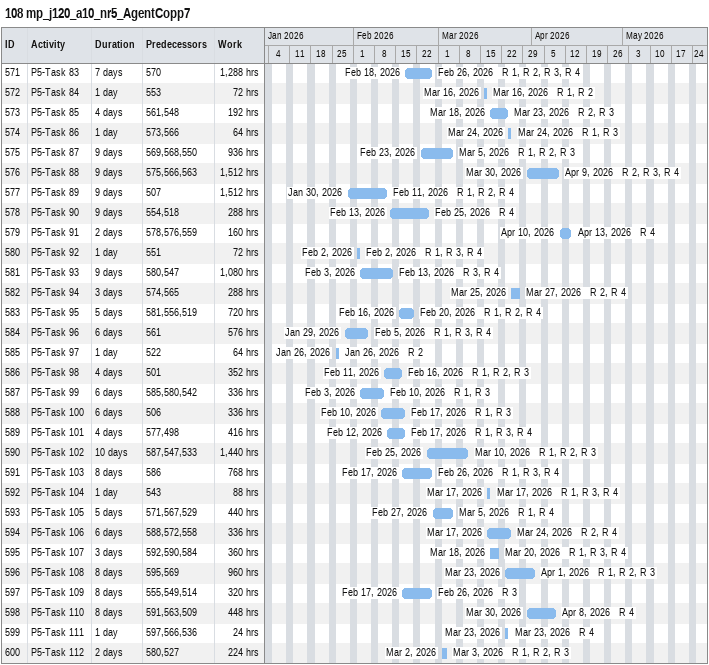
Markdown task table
108 mp_j120_a10_nr5_AgentCopp7

| ID | Task | Duration | Start | Finish | Predecessors | Resources | Work (h) |
|---|---|---|---|---|---|---|---|
| 571 | P5-Task 83 | 7d | 2026-02-18 | 2026-02-26 | 570 | R 1, R 2, R 3, R 4 | 1288 |
| 572 | P5-Task 84 | 1d | 2026-03-16 | 2026-03-16 | 553 | R 1, R 2 | 72 |
| 573 | P5-Task 85 | 4d | 2026-03-18 | 2026-03-23 | 561, 548 | R 2, R 3 | 192 |
| 574 | P5-Task 86 | 1d | 2026-03-24 | 2026-03-24 | 573, 566 | R 1, R 3 | 64 |
| 575 | P5-Task 87 | 9d | 2026-02-23 | 2026-03-05 | 569, 568, 550 | R 1, R 2, R 3 | 936 |
| 576 | P5-Task 88 | 9d | 2026-03-30 | 2026-04-09 | 575, 566, 563 | R 2, R 3, R 4 | 1512 |
| 577 | P5-Task 89 | 9d | 2026-01-30 | 2026-02-11 | 507 | R 1, R 2, R 4 | 1512 |
| 578 | P5-Task 90 | 9d | 2026-02-13 | 2026-02-25 | 554, 518 | R 4 | 288 |
| 579 | P5-Task 91 | 2d | 2026-04-10 | 2026-04-13 | 578, 576, 559 | R 4 | 160 |
| 580 | P5-Task 92 | 1d | 2026-02-02 | 2026-02-02 | 551 | R 1, R 3, R 4 | 72 |
| 581 | P5-Task 93 | 9d | 2026-02-03 | 2026-02-13 | 580, 547 | R 3, R 4 | 1080 |
| 582 | P5-Task 94 | 3d | 2026-03-25 | 2026-03-27 | 574, 565 | R 2, R 4 | 288 |
| 583 | P5-Task 95 | 5d | 2026-02-16 | 2026-02-20 | 581, 556, 519 | R 1, R 2, R 4 | 720 |
| 584 | P5-Task 96 | 6d | 2026-01-29 | 2026-02-05 | 561 | R 1, R 3, R 4 | 576 |
| 585 | P5-Task 97 | 1d | 2026-01-26 | 2026-01-26 | 522 | R 2 | 64 |
| 586 | P5-Task 98 | 4d | 2026-02-11 | 2026-02-16 | 501 | R 1, R 2, R 3 | 352 |
| 587 | P5-Task 99 | 6d | 2026-02-03 | 2026-02-10 | 585, 580, 542 | R 1, R 3 | 336 |
| 588 | P5-Task 100 | 6d | 2026-02-10 | 2026-02-17 | 506 | R 1, R 3 | 336 |
| 589 | P5-Task 101 | 4d | 2026-02-12 | 2026-02-17 | 577, 498 | R 1, R 3, R 4 | 416 |
| 590 | P5-Task 102 | 10d | 2026-02-25 | 2026-03-10 | 587, 547, 533 | R 1, R 2, R 3 | 1440 |
| 591 | P5-Task 103 | 8d | 2026-02-17 | 2026-02-26 | 586 | R 1, R 3, R 4 | 768 |
| 592 | P5-Task 104 | 1d | 2026-03-17 | 2026-03-17 | 543 | R 1, R 3, R 4 | 88 |
| 593 | P5-Task 105 | 5d | 2026-02-27 | 2026-03-05 | 571, 567, 529 | R 1, R 4 | 440 |
| 594 | P5-Task 106 | 6d | 2026-03-17 | 2026-03-24 | 588, 572, 558 | R 2, R 4 | 336 |
| 595 | P5-Task 107 | 3d | 2026-03-18 | 2026-03-20 | 592, 590, 584 | R 1, R 3, R 4 | 360 |
| 596 | P5-Task 108 | 8d | 2026-03-23 | 2026-04-01 | 595, 569 | R 1, R 2, R 3 | 960 |
| 597 | P5-Task 109 | 8d | 2026-02-17 | 2026-02-26 | 555, 549, 514 | R 3 | 320 |
| 598 | P5-Task 110 | 8d | 2026-03-30 | 2026-04-08 | 591, 563, 509 | R 4 | 448 |
| 599 | P5-Task 111 | 1d | 2026-03-23 | 2026-03-23 | 597, 566, 536 | R 4 | 24 |
| 600 | P5-Task 112 | 2d | 2026-03-02 | 2026-03-03 | 580, 527 | R 1, R 2, R 3 | 224 |
